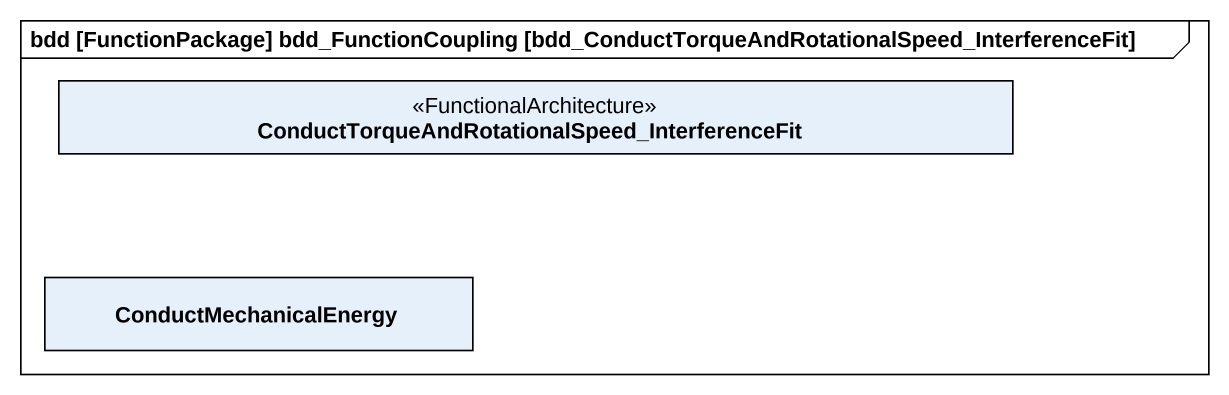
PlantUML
@startuml
mainframe bdd [FunctionPackage] bdd_FunctionCoupling [bdd_ConductTorqueAndRotationalSpeed_InterferenceFit]
hide circle
hide empty members
class "ConductTorqueAndRotationalSpeed_InterferenceFit" as ConductTorqueAndRotationalSp <<FunctionalArchitecture>>
class ConductMechanicalEnergy
@enduml
